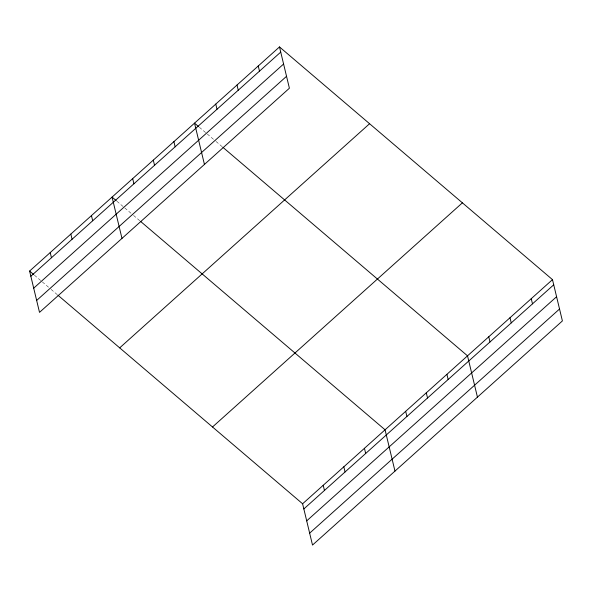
<?xml version="1.0" encoding="UTF-8"?>
<svg xmlns="http://www.w3.org/2000/svg" width="592" height="592" viewBox="0 0 592 592"><rect width="100%" height="100%" fill="white"/><g stroke="black" fill="none" stroke-linecap="round" stroke-linejoin="round"><path stroke-width="0.44" stroke-dasharray="2.96 2.22" d="M199.378 127.273L215.318 140.859M216.006 141.451L222.244 146.764M116.913 201.243L132.852 214.829M133.548 215.421L139.786 220.735M34.454 275.206L50.387 288.792M51.082 289.384L57.32 294.698"/><path stroke-width="0.89" d="M279.491 46.931L289.399 88.223L39.516 312.369L29.6 271.069L279.491 46.931L552.484 279.631L562.4 320.931L312.509 545.069L302.601 503.777L58.016 295.29M30.843 276.242L280.726 52.103M33.707 288.163L283.59 64.025M36.652 300.447L286.543 76.301M119.688 347.867L369.578 123.721M212.506 426.98L462.396 202.841M302.601 503.777L552.484 279.631M303.837 508.942L553.727 284.804M306.7 520.864L556.591 296.725M309.653 533.148L559.536 309.009M198.683 126.681L194.524 123.136L204.44 164.435M222.94 147.356L467.525 355.844L477.441 397.136M116.224 200.651L112.066 197.106L121.974 238.398M140.474 221.327L385.059 429.807L394.975 471.099M29.6 271.069L33.759 274.614M531.246 298.686L532.489 303.851M510.008 317.734L511.244 322.906M488.763 336.789L490.006 341.961M446.908 374.329L448.151 379.502M426.292 392.822L427.535 397.994M405.675 411.314L406.919 416.487M364.443 448.299L365.686 453.472M258.245 65.986L259.488 71.151M343.826 466.792L345.069 471.965M237.007 85.033L238.25 90.206M323.217 485.285L324.453 490.45M215.769 104.088L217.005 109.261M173.907 141.629L175.151 146.801M153.291 160.121L154.534 165.294M132.682 178.614L133.918 183.786M91.449 215.599L92.685 220.772M70.833 234.092L72.076 239.257M50.216 252.584L51.46 257.749"/></g></svg>
